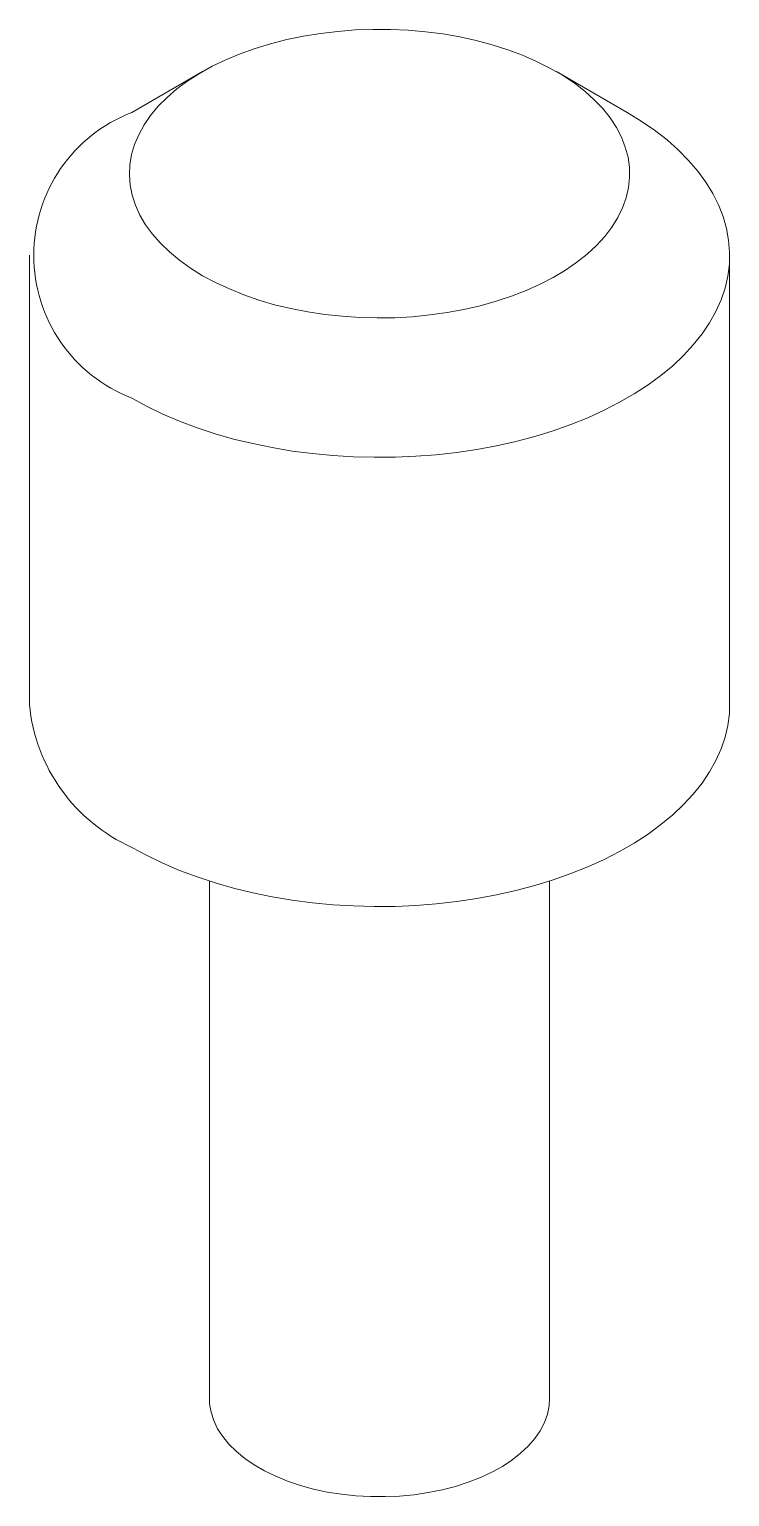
# Paper-space layout '_Isometric' of a CAD drawing. Header units: millimetres. Extents: x -3.5 to 3.5, y -7.9 to 6.8.
import ezdxf

# ---------------------------------------------------------------- set-up
doc = ezdxf.new("R2010")
doc.units = ezdxf.units.MM

psp = doc.layouts.new('_Isometric')

# ---------------------------------------------------------------- linework, layer by layer
at = {"color": 7, "linetype": 'Continuous', "lineweight": 15}
for p, q in [((-1.768, 6.328), (-2.475, 5.919)), ((2.475, 5.919), (1.768, 6.328)), ((-3.5, 4.491), (-3.5, 0)), ((3.5, 0), (3.5, 4.491)), ((-1.7, -1.766), (-1.7, -6.941)), ((1.7, -6.941), (1.7, -1.766))]:
    psp.add_line(p, q, dxfattribs=at)
at = {"color": 7, "linetype": 'Continuous', "lineweight": 15, "flags": 128}
for points in [[(-1.768, 4.287), (-1.639, 4.218), (-1.501, 4.154), (-1.357, 4.095), (-1.205, 4.043), (-1.048, 3.997), (-0.885, 3.958), (-0.718, 3.925), (-0.547, 3.899), (-0.374, 3.881), (-0.198, 3.869), (-0.022, 3.864), (0.154, 3.867), (0.33, 3.877), (0.504, 3.894), (0.675, 3.918), (0.844, 3.949), (1.007, 3.987), (1.166, 4.031), (1.319, 4.082), (1.466, 4.138), (1.605, 4.201), (1.736, 4.269), (1.859, 4.342), (1.972, 4.421), (2.076, 4.503), (2.169, 4.59), (2.251, 4.68), (2.322, 4.773), (2.382, 4.869), (2.429, 4.967), (2.465, 5.067), (2.488, 5.168), (2.499, 5.269), (2.498, 5.371), (2.484, 5.473), (2.457, 5.573), (2.419, 5.673), (2.368, 5.77), (2.305, 5.866), (2.232, 5.958), (2.146, 6.047), (2.051, 6.133), (1.945, 6.214), (1.829, 6.291), (1.704, 6.363), (1.571, 6.43), (1.43, 6.491), (1.282, 6.547), (1.127, 6.596), (0.967, 6.638), (0.802, 6.674), (0.633, 6.704), (0.461, 6.726), (0.286, 6.741), (0.11, 6.749), (-0.066, 6.75), (-0.242, 6.744), (-0.417, 6.73), (-0.59, 6.71), (-0.76, 6.682), (-0.926, 6.648), (-1.088, 6.607), (-1.244, 6.559), (-1.394, 6.506), (-1.536, 6.446), (-1.672, 6.381), (-1.799, 6.31), (-1.917, 6.234), (-2.025, 6.154), (-2.123, 6.069), (-2.211, 5.981), (-2.288, 5.889), (-2.353, 5.794), (-2.407, 5.697), (-2.449, 5.598), (-2.478, 5.498), (-2.495, 5.397), (-2.5, 5.295), (-2.492, 5.193), (-2.472, 5.092), (-2.439, 4.992), (-2.395, 4.893), (-2.338, 4.797), (-2.27, 4.703), (-2.19, 4.612), (-2.1, 4.524), (-1.999, 4.441), (-1.888, 4.362), (-1.768, 4.287)], [(2.475, 5.919), (2.617, 5.833), (2.75, 5.741), (2.874, 5.644), (2.987, 5.544), (3.09, 5.44), (3.182, 5.333), (3.263, 5.223), (3.332, 5.11), (3.39, 4.995), (3.435, 4.878), (3.469, 4.76), (3.49, 4.641), (3.5, 4.521), (3.497, 4.401), (3.481, 4.282), (3.454, 4.163), (3.414, 4.046), (3.362, 3.93), (3.299, 3.816), (3.224, 3.704), (3.137, 3.595), (3.04, 3.489), (2.932, 3.387), (2.813, 3.289), (2.685, 3.195), (2.547, 3.105), (2.4, 3.021), (2.245, 2.941), (2.082, 2.867), (1.912, 2.799), (1.735, 2.736), (1.552, 2.68), (1.363, 2.63), (1.17, 2.587), (0.972, 2.55), (0.772, 2.52), (0.568, 2.497), (0.362, 2.481), (0.156, 2.472), (-0.052, 2.471), (-0.259, 2.476), (-0.465, 2.488), (-0.67, 2.508), (-0.872, 2.534), (-1.072, 2.568), (-1.267, 2.608), (-1.458, 2.654), (-1.644, 2.707), (-1.824, 2.767), (-1.998, 2.832), (-2.165, 2.903), (-2.324, 2.98), (-2.475, 3.062)], [(-2.475, -1.429), (-2.324, -1.511), (-2.165, -1.588), (-1.998, -1.659), (-1.824, -1.724), (-1.644, -1.784), (-1.458, -1.837), (-1.267, -1.883), (-1.072, -1.923), (-0.872, -1.957), (-0.67, -1.983), (-0.465, -2.003), (-0.259, -2.015), (-0.052, -2.02), (0.156, -2.019), (0.362, -2.01), (0.568, -1.994), (0.772, -1.971), (0.972, -1.941), (1.17, -1.904), (1.363, -1.861), (1.552, -1.811), (1.735, -1.755), (1.912, -1.692), (2.082, -1.624), (2.245, -1.55), (2.4, -1.47), (2.547, -1.386), (2.685, -1.296), (2.813, -1.202), (2.932, -1.104), (3.04, -1.002), (3.137, -0.896), (3.224, -0.787), (3.299, -0.675), (3.362, -0.561), (3.414, -0.445), (3.454, -0.328), (3.481, -0.209), (3.497, -0.09), (3.5, 0)], [(1.7, -6.941), (1.695, -7.014), (1.678, -7.098), (1.648, -7.181), (1.606, -7.262), (1.553, -7.34), (1.487, -7.416), (1.411, -7.488), (1.324, -7.556), (1.228, -7.619), (1.122, -7.678), (1.008, -7.731), (0.887, -7.778), (0.759, -7.819), (0.625, -7.853), (0.487, -7.881), (0.345, -7.902), (0.201, -7.915), (0.055, -7.921), (-0.091, -7.921), (-0.237, -7.912), (-0.381, -7.897), (-0.522, -7.875), (-0.659, -7.845), (-0.791, -7.809), (-0.918, -7.767), (-1.037, -7.718), (-1.149, -7.664), (-1.253, -7.604), (-1.347, -7.539), (-1.431, -7.47), (-1.505, -7.397), (-1.567, -7.321), (-1.618, -7.242), (-1.657, -7.16), (-1.683, -7.077), (-1.698, -6.993), (-1.7, -6.941)]]:
    psp.add_lwpolyline(points, dxfattribs=at)
at = {"color": 7, "linetype": 'Continuous', "lineweight": 15}
for centre, radius, start, end in [((-1.925, 4.491), 1.531, 111.0734, 248.9428), ((-1.76, 0.166), 1.748, 185.4532, 245.867)]:
    psp.add_arc(centre, radius, start, end, dxfattribs=at)

doc.saveas('drawing.dxf')
